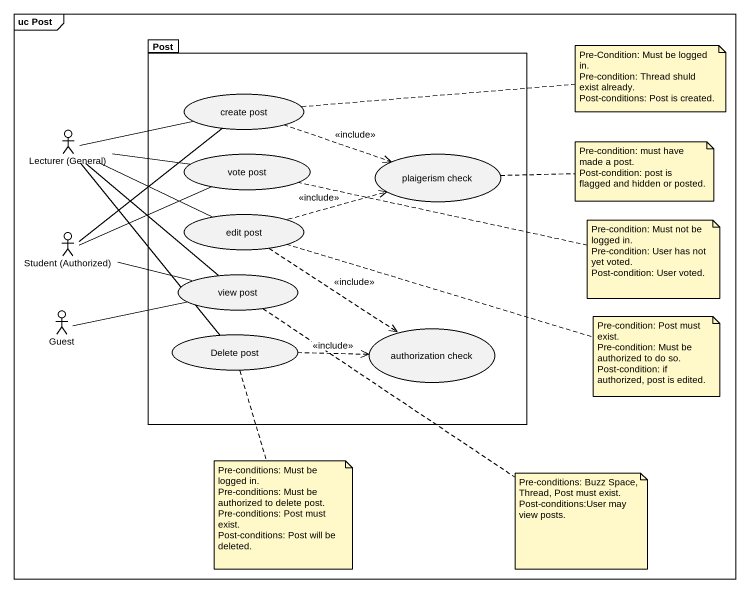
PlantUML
@startuml
mainframe uc Post
package Post {
  usecase "create post" as create_post
  usecase "vote post" as vote_post
  usecase "plaigerism check" as plaigerism_check
  usecase "edit post" as edit_post
  usecase "view post" as view_post
  usecase "authorization check" as authorization_check
  usecase "Delete post" as Delete_post
}
actor "Lecturer (General)" as Lecturer_General
actor "Student (Authorized)" as Student_Authorized
actor Guest
create_post .right.> plaigerism_check : <<include>>
Lecturer_General -right- create_post
Lecturer_General -right- vote_post
Lecturer_General -right- edit_post
Lecturer_General -- view_post
Lecturer_General -- Delete_post
edit_post .right.> plaigerism_check : <<include>>
edit_post ..> authorization_check : <<include>>
Student_Authorized -up- create_post
Student_Authorized -right- vote_post
Student_Authorized -right- view_post
Guest -right- view_post
Delete_post .right.> authorization_check : <<include>>
note right of create_post
  Pre-Condition: Must be logged in.
  Pre-condition: Thread shuld exist already.
  Post-conditions: Post is created.
end note
note right of plaigerism_check
  Pre-condition: must have made a post.
  Post-condition: post is flagged and hidden or posted.
end note
note right of vote_post
  Pre-condition: Must not be logged in.
  Pre-condition: User has not yet voted.
  Post-condition: User voted.
end note
note right of edit_post
  Pre-condition: Post must exist.
  Pre-condition: Must be authorized to do so.
  Post-condition: if authorized, post is edited.
end note
note bottom of Delete_post
  Pre-conditions: Must be logged in.
  Pre-conditions: Must be authorized to delete post.
  Pre-conditions: Post must exist.
  Post-conditions: Post will be deleted.
end note
note bottom of view_post
  Pre-conditions: Buzz Space, Thread, Post must exist.
  Post-conditions:User may view posts.
end note
@enduml
